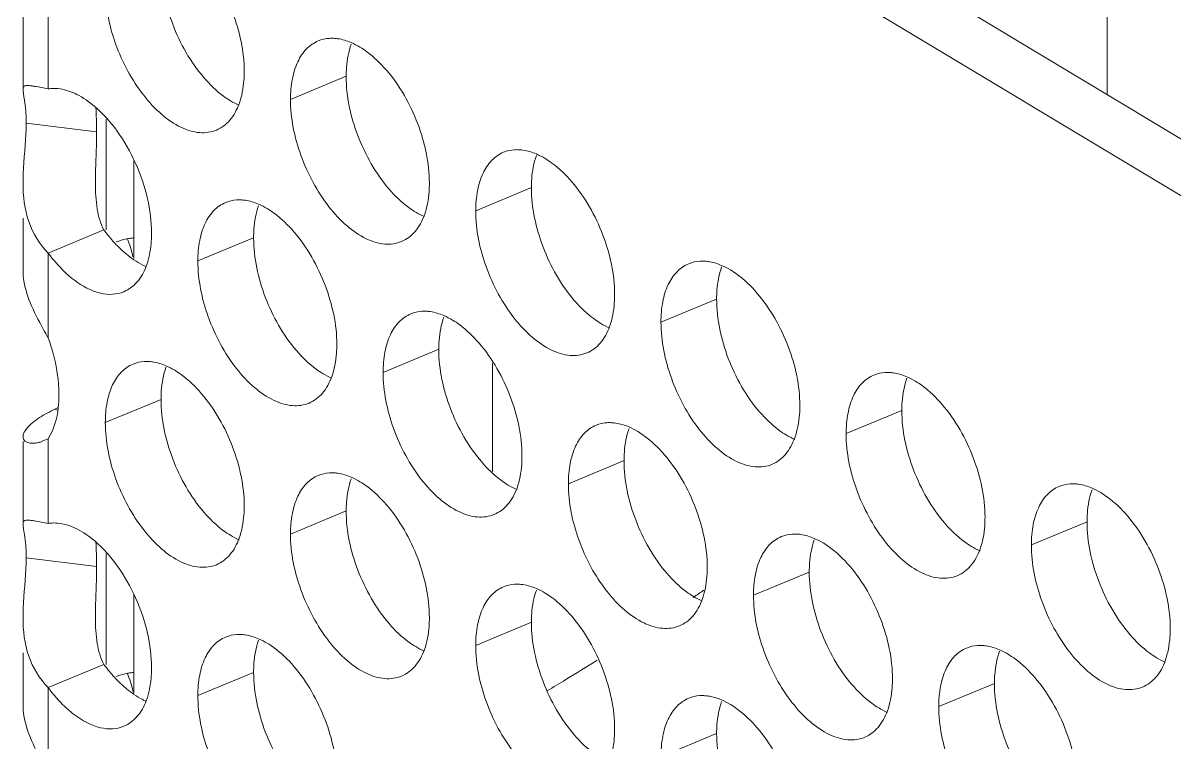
# Model space of a CAD drawing. Header units: millimetres. Extents: x 0 to 2524, y 0 to 1785.
# Drawn here: x 1789.22 to 1801.94, y 930.02 to 937.97 of the extents above; entities that cross this region are included whole.
import ezdxf

# ---------------------------------------------------------------- set-up
doc = ezdxf.new("R2010")
doc.units = ezdxf.units.MM
doc.header["$LTSCALE"] = 0.1
doc.layers.get('0').update_dxf_attribs({"lineweight": 13})
doc.layers.add('标注', color=251, linetype='Continuous', lineweight=9)

msp = doc.modelspace()

# ---------------------------------------------------------------- linework, layer by layer
for p, q in [((1808.294, 932.909), (1790.114, 943.843)), ((1807.679, 932.653), (1789.498, 943.588)), ((1801.194, 937.179), (1801.194, 939.995))]:
    msp.add_line(p, q)
at = {"layer": '标注'}
for p, q in [((1789.221, 937.235), (1789.221, 938.145)), ((1789.498, 938.177), (1789.498, 937.241)), ((1792.79, 937.38), (1792.175, 937.124)), ((1790.033, 936.766), (1789.256, 936.862)), ((1790.138, 936.908), (1790.138, 935.684)), ((1790.446, 935.366), (1790.446, 936.449)), ((1794.836, 936.15), (1794.221, 935.894)), ((1789.221, 935.238), (1789.221, 935.812)), ((1790.114, 935.684), (1789.498, 935.428)), ((1791.768, 935.595), (1791.152, 935.34)), ((1789.498, 935.428), (1789.498, 934.492)), ((1796.882, 934.919), (1796.267, 934.664)), ((1793.813, 934.365), (1793.198, 934.109)), ((1794.406, 934.21), (1794.406, 933.016)), ((1790.745, 933.811), (1790.13, 933.555)), ((1789.599, 933.691), (1789.573, 933.704)), ((1798.927, 933.689), (1798.312, 933.433)), ((1789.498, 933.377), (1789.42, 933.345)), ((1789.498, 933.377), (1789.498, 932.441)), ((1789.221, 932.435), (1789.221, 933.345)), ((1795.859, 933.135), (1795.244, 932.879)), ((1792.79, 932.58), (1792.175, 932.324)), ((1800.973, 932.459), (1800.358, 932.203)), ((1790.138, 932.108), (1790.138, 930.884)), ((1790.033, 931.966), (1789.256, 932.062)), ((1797.905, 931.904), (1797.289, 931.649)), ((1790.446, 930.566), (1790.446, 931.649)), ((1794.836, 931.35), (1794.221, 931.094)), ((1789.221, 930.438), (1789.221, 931.012)), ((1790.114, 930.884), (1789.498, 930.628)), ((1791.768, 930.795), (1791.152, 930.54)), ((1789.498, 930.628), (1789.498, 929.692)), ((1799.95, 930.674), (1799.335, 930.418)), ((1796.882, 930.119), (1796.267, 929.864))]:
    msp.add_line(p, q, dxfattribs=at)
for centre, radius, start, end in [((1791.472, 936.68), 1.684, 216.2437, 221.6652), ((1791.361, 936.582), 1.537, 221.7123, 223.5151), ((1790.501, 934.944), 0.654, 98.1143, 102.0839), ((1790.494, 934.992), 0.605, 94.3287, 98.1028), ((1791.054, 936.248), 1.082, 230.3325, 235.7796), ((1789.873, 935.55), 0.758, 339.3428, 342.3268), ((1790.467, 936.028), 1.128, 230.3889, 233.0381), ((1789.188, 934.549), 0.929, 294.4488, 296.4705), ((1778.661, 957.913), 31.84, 304.3445, 304.5962), ((1779.924, 955.971), 29.523, 301.194, 301.9836), ((1791.472, 931.88), 1.684, 216.2437, 221.6652), ((1791.361, 931.782), 1.537, 221.7123, 223.5151), ((1790.501, 930.144), 0.654, 98.1143, 102.0839), ((1790.494, 930.192), 0.605, 94.3287, 98.1028), ((1780.187, 955.536), 29.015, 300.718, 301.1931), ((1791.054, 931.448), 1.082, 230.3325, 235.7796), ((1789.873, 930.75), 0.758, 339.3428, 342.3268), ((1790.467, 931.228), 1.128, 230.3889, 233.0381)]:
    msp.add_arc(centre, radius, start, end, dxfattribs=at)
for points, knots in [([(1791.218, 937.366), (1791.07, 937.538), (1790.844, 937.938), (1790.745, 938.388), (1790.745, 938.611)], [0, 0, 0, 0, 0.505546, 1, 1, 1, 1]), ([(1791.19, 938.677), (1791.339, 938.504), (1791.564, 938.104), (1791.664, 937.655), (1791.664, 937.432)], [0, 0, 0, 0, 0.505546, 1, 1, 1, 1]), ([(1791.357, 936.785), (1791.3, 936.762), (1791.161, 936.744), (1790.948, 936.812), (1790.738, 936.959), (1790.541, 937.172), (1790.37, 937.437), (1790.196, 937.826), (1790.13, 938.146), (1790.13, 938.355)], [0, 0, 0, 0, 0.08419, 0.180629, 0.294901, 0.426206, 0.569756, 0.71848, 1, 1, 1, 1]), ([(1792.482, 937.771), (1792.521, 937.787), (1792.577, 937.8), (1792.634, 937.8), (1792.649, 937.8)], [0, 0, 0, 0, 0.741995, 1, 1, 1, 1]), ([(1792.649, 937.8), (1792.665, 937.799), (1792.732, 937.793), (1792.798, 937.773), (1792.846, 937.752)], [0, 0, 0, 0, 0.236225, 1, 1, 1, 1]), ([(1792.175, 937.124), (1792.175, 937.2), (1792.187, 937.343), (1792.244, 937.536), (1792.341, 937.686), (1792.434, 937.751), (1792.482, 937.771)], [0, 0, 0, 0, 0.300633, 0.564844, 0.793499, 1, 1, 1, 1]), ([(1792.79, 937.38), (1792.79, 937.413), (1792.795, 937.532), (1792.816, 937.653), (1792.846, 937.735)], [0, 0, 0, 0, 0.269025, 1, 1, 1, 1]), ([(1792.942, 937.702), (1792.968, 937.687), (1793.076, 937.614), (1793.171, 937.522), (1793.236, 937.447)], [0, 0, 0, 0, 0.231736, 1, 1, 1, 1]), ([(1791.664, 937.432), (1791.664, 937.4), (1791.66, 937.28), (1791.638, 937.16), (1791.608, 937.077)], [0, 0, 0, 0, 0.269025, 1, 1, 1, 1]), ([(1793.236, 937.447), (1793.384, 937.274), (1793.61, 936.874), (1793.709, 936.424), (1793.709, 936.202)], [0, 0, 0, 0, 0.505546, 1, 1, 1, 1]), ([(1791.512, 937.11), (1791.486, 937.125), (1791.378, 937.198), (1791.283, 937.29), (1791.218, 937.366)], [0, 0, 0, 0, 0.231736, 1, 1, 1, 1]), ([(1793.264, 936.135), (1793.116, 936.308), (1792.89, 936.708), (1792.79, 937.158), (1792.79, 937.38)], [0, 0, 0, 0, 0.505546, 1, 1, 1, 1]), ([(1789.221, 937.235), (1789.221, 937.245), (1789.224, 937.269), (1789.246, 937.277), (1789.256, 937.278)], [0, 0, 0, 0, 0.522014, 1, 1, 1, 1]), ([(1789.256, 936.862), (1789.256, 936.938), (1789.251, 937.058), (1789.226, 937.175), (1789.222, 937.219)], [0, 0, 0, 0, 0.631705, 1, 1, 1, 1]), ([(1789.256, 937.278), (1789.26, 937.278), (1789.279, 937.279), (1789.297, 937.277), (1789.312, 937.275)], [0, 0, 0, 0, 0.202313, 1, 1, 1, 1]), ([(1789.312, 937.275), (1789.324, 937.273), (1789.387, 937.263), (1789.449, 937.25), (1789.498, 937.241)], [0, 0, 0, 0, 0.19728, 1, 1, 1, 1]), ([(1789.498, 937.241), (1789.518, 937.244), (1789.602, 937.251), (1789.688, 937.232), (1789.748, 937.209)], [0, 0, 0, 0, 0.23435, 1, 1, 1, 1]), ([(1789.748, 937.209), (1789.771, 937.201), (1789.866, 937.159), (1789.952, 937.099), (1790.013, 937.047)], [0, 0, 0, 0, 0.231395, 1, 1, 1, 1]), ([(1790.013, 937.047), (1790.107, 936.967), (1790.28, 936.77), (1790.476, 936.423), (1790.606, 936.041), (1790.641, 935.775), (1790.641, 935.647)], [0, 0, 0, 0, 0.235194, 0.49405, 0.756072, 1, 1, 1, 1]), ([(1791.608, 937.077), (1791.584, 937.011), (1791.522, 936.892), (1791.414, 936.809), (1791.357, 936.785)], [0, 0, 0, 0, 0.533077, 1, 1, 1, 1]), ([(1793.403, 935.555), (1793.345, 935.531), (1793.206, 935.513), (1792.994, 935.582), (1792.784, 935.728), (1792.587, 935.942), (1792.416, 936.207), (1792.242, 936.596), (1792.175, 936.916), (1792.175, 937.124)], [0, 0, 0, 0, 0.08419, 0.180629, 0.294901, 0.426206, 0.569756, 0.71848, 1, 1, 1, 1]), ([(1790.033, 936.766), (1790.033, 936.789), (1790.032, 936.878), (1790.03, 936.966), (1790.027, 937.031)], [0, 0, 0, 0, 0.260225, 1, 1, 1, 1]), ([(1789.221, 936.201), (1789.221, 936.257), (1789.23, 936.477), (1789.256, 936.697), (1789.256, 936.862)], [0, 0, 0, 0, 0.251377, 1, 1, 1, 1]), ([(1790.021, 936.201), (1790.021, 936.25), (1790.025, 936.439), (1790.033, 936.627), (1790.033, 936.766)], [0, 0, 0, 0, 0.261174, 1, 1, 1, 1]), ([(1794.221, 935.894), (1794.221, 935.97), (1794.232, 936.112), (1794.29, 936.305), (1794.387, 936.456), (1794.479, 936.521), (1794.527, 936.541)], [0, 0, 0, 0, 0.300633, 0.564844, 0.793499, 1, 1, 1, 1]), ([(1794.527, 936.541), (1794.566, 936.557), (1794.623, 936.57), (1794.68, 936.57), (1794.694, 936.569)], [0, 0, 0, 0, 0.741995, 1, 1, 1, 1]), ([(1794.694, 936.569), (1794.71, 936.569), (1794.778, 936.562), (1794.844, 936.542), (1794.891, 936.522)], [0, 0, 0, 0, 0.236225, 1, 1, 1, 1]), ([(1794.836, 936.15), (1794.836, 936.182), (1794.84, 936.302), (1794.862, 936.422), (1794.892, 936.505)], [0, 0, 0, 0, 0.269025, 1, 1, 1, 1]), ([(1794.988, 936.472), (1795.014, 936.456), (1795.122, 936.384), (1795.216, 936.292), (1795.282, 936.216)], [0, 0, 0, 0, 0.231736, 1, 1, 1, 1]), ([(1789.498, 935.428), (1789.403, 935.525), (1789.251, 935.773), (1789.221, 936.058), (1789.221, 936.201)], [0, 0, 0, 0, 0.485599, 1, 1, 1, 1]), ([(1793.709, 936.202), (1793.709, 936.169), (1793.705, 936.049), (1793.684, 935.929), (1793.654, 935.847)], [0, 0, 0, 0, 0.269025, 1, 1, 1, 1]), ([(1795.31, 934.905), (1795.161, 935.077), (1794.936, 935.477), (1794.836, 935.927), (1794.836, 936.15)], [0, 0, 0, 0, 0.505546, 1, 1, 1, 1]), ([(1795.282, 936.216), (1795.43, 936.044), (1795.655, 935.644), (1795.755, 935.194), (1795.755, 934.971)], [0, 0, 0, 0, 0.505546, 1, 1, 1, 1]), ([(1793.558, 935.88), (1793.532, 935.895), (1793.424, 935.968), (1793.329, 936.059), (1793.264, 936.135)], [0, 0, 0, 0, 0.231736, 1, 1, 1, 1]), ([(1791.152, 935.34), (1791.152, 935.415), (1791.164, 935.558), (1791.221, 935.751), (1791.318, 935.901), (1791.411, 935.966), (1791.459, 935.986)], [0, 0, 0, 0, 0.300633, 0.564844, 0.793499, 1, 1, 1, 1]), ([(1791.459, 935.986), (1791.498, 936.002), (1791.555, 936.015), (1791.611, 936.016), (1791.626, 936.015)], [0, 0, 0, 0, 0.741995, 1, 1, 1, 1]), ([(1791.626, 936.015), (1791.642, 936.014), (1791.709, 936.008), (1791.775, 935.988), (1791.823, 935.967)], [0, 0, 0, 0, 0.236225, 1, 1, 1, 1]), ([(1791.768, 935.595), (1791.768, 935.628), (1791.772, 935.748), (1791.793, 935.868), (1791.823, 935.951)], [0, 0, 0, 0, 0.269025, 1, 1, 1, 1]), ([(1791.919, 935.918), (1791.945, 935.902), (1792.053, 935.829), (1792.148, 935.738), (1792.213, 935.662)], [0, 0, 0, 0, 0.231736, 1, 1, 1, 1]), ([(1795.449, 934.325), (1795.391, 934.301), (1795.252, 934.283), (1795.04, 934.352), (1794.83, 934.498), (1794.633, 934.711), (1794.461, 934.976), (1794.288, 935.365), (1794.221, 935.685), (1794.221, 935.894)], [0, 0, 0, 0, 0.08419, 0.180629, 0.294901, 0.426206, 0.569756, 0.71848, 1, 1, 1, 1]), ([(1793.654, 935.847), (1793.63, 935.781), (1793.568, 935.662), (1793.459, 935.579), (1793.403, 935.555)], [0, 0, 0, 0, 0.533077, 1, 1, 1, 1]), ([(1790.641, 935.647), (1790.641, 935.618), (1790.637, 935.508), (1790.619, 935.397), (1790.595, 935.32)], [0, 0, 0, 0, 0.267106, 1, 1, 1, 1]), ([(1792.213, 935.662), (1792.361, 935.489), (1792.587, 935.089), (1792.687, 934.64), (1792.687, 934.417)], [0, 0, 0, 0, 0.505546, 1, 1, 1, 1]), ([(1790.363, 935.415), (1790.353, 935.423), (1790.313, 935.458), (1790.274, 935.495), (1790.247, 935.524)], [0, 0, 0, 0, 0.243044, 1, 1, 1, 1]), ([(1792.241, 934.35), (1792.093, 934.523), (1791.867, 934.923), (1791.768, 935.373), (1791.768, 935.595)], [0, 0, 0, 0, 0.505546, 1, 1, 1, 1]), ([(1789.748, 935.159), (1789.726, 935.178), (1789.634, 935.259), (1789.554, 935.353), (1789.498, 935.428)], [0, 0, 0, 0, 0.237008, 1, 1, 1, 1]), ([(1790.582, 935.283), (1790.558, 935.219), (1790.496, 935.104), (1790.39, 935.024), (1790.334, 935.001)], [0, 0, 0, 0, 0.531803, 1, 1, 1, 1]), ([(1790.578, 935.279), (1790.567, 935.284), (1790.521, 935.305), (1790.477, 935.331), (1790.446, 935.353)], [0, 0, 0, 0, 0.24028, 1, 1, 1, 1]), ([(1792.38, 933.77), (1792.322, 933.746), (1792.184, 933.728), (1791.971, 933.797), (1791.761, 933.944), (1791.564, 934.157), (1791.393, 934.422), (1791.219, 934.811), (1791.152, 935.131), (1791.152, 935.34)], [0, 0, 0, 0, 0.08419, 0.180629, 0.294901, 0.426206, 0.569756, 0.71848, 1, 1, 1, 1]), ([(1796.267, 934.664), (1796.267, 934.739), (1796.278, 934.882), (1796.335, 935.075), (1796.433, 935.225), (1796.525, 935.29), (1796.573, 935.31)], [0, 0, 0, 0, 0.300633, 0.564844, 0.793499, 1, 1, 1, 1]), ([(1796.573, 935.31), (1796.612, 935.326), (1796.669, 935.339), (1796.725, 935.34), (1796.74, 935.339)], [0, 0, 0, 0, 0.741995, 1, 1, 1, 1]), ([(1796.74, 935.339), (1796.756, 935.338), (1796.824, 935.332), (1796.889, 935.312), (1796.937, 935.291)], [0, 0, 0, 0, 0.236225, 1, 1, 1, 1]), ([(1796.882, 934.919), (1796.882, 934.952), (1796.886, 935.072), (1796.908, 935.192), (1796.937, 935.275)], [0, 0, 0, 0, 0.269025, 1, 1, 1, 1]), ([(1789.221, 935.238), (1789.221, 935.208), (1789.229, 935.087), (1789.265, 934.969), (1789.299, 934.883)], [0, 0, 0, 0, 0.242838, 1, 1, 1, 1]), ([(1797.034, 935.242), (1797.06, 935.226), (1797.168, 935.153), (1797.262, 935.062), (1797.327, 934.986)], [0, 0, 0, 0, 0.231736, 1, 1, 1, 1]), ([(1790.334, 935.001), (1790.295, 934.984), (1790.208, 934.965), (1790.013, 934.986), (1789.874, 935.063), (1789.789, 935.127)], [0, 0, 0, 0, 0.217094, 0.450255, 1, 1, 1, 1]), ([(1789.299, 934.883), (1789.34, 934.781), (1789.408, 934.651), (1789.481, 934.523), (1789.498, 934.492)], [0, 0, 0, 0, 0.753574, 1, 1, 1, 1]), ([(1795.603, 934.649), (1795.577, 934.665), (1795.469, 934.737), (1795.375, 934.829), (1795.31, 934.905)], [0, 0, 0, 0, 0.231736, 1, 1, 1, 1]), ([(1795.755, 934.971), (1795.755, 934.939), (1795.751, 934.819), (1795.729, 934.699), (1795.699, 934.616)], [0, 0, 0, 0, 0.269025, 1, 1, 1, 1]), ([(1797.355, 933.675), (1797.207, 933.847), (1796.981, 934.247), (1796.882, 934.697), (1796.882, 934.919)], [0, 0, 0, 0, 0.505546, 1, 1, 1, 1]), ([(1797.327, 934.986), (1797.476, 934.813), (1797.701, 934.413), (1797.801, 933.964), (1797.801, 933.741)], [0, 0, 0, 0, 0.505546, 1, 1, 1, 1]), ([(1793.198, 934.109), (1793.198, 934.185), (1793.21, 934.327), (1793.267, 934.521), (1793.364, 934.671), (1793.457, 934.736), (1793.505, 934.756)], [0, 0, 0, 0, 0.300633, 0.564844, 0.793499, 1, 1, 1, 1]), ([(1793.505, 934.756), (1793.543, 934.772), (1793.6, 934.785), (1793.657, 934.785), (1793.672, 934.785)], [0, 0, 0, 0, 0.741995, 1, 1, 1, 1]), ([(1793.672, 934.785), (1793.688, 934.784), (1793.755, 934.778), (1793.821, 934.757), (1793.869, 934.737)], [0, 0, 0, 0, 0.236225, 1, 1, 1, 1]), ([(1793.813, 934.365), (1793.813, 934.397), (1793.817, 934.517), (1793.839, 934.638), (1793.869, 934.72)], [0, 0, 0, 0, 0.269025, 1, 1, 1, 1]), ([(1793.965, 934.687), (1793.991, 934.672), (1794.099, 934.599), (1794.194, 934.507), (1794.259, 934.431)], [0, 0, 0, 0, 0.231736, 1, 1, 1, 1]), ([(1797.494, 933.094), (1797.437, 933.07), (1797.298, 933.052), (1797.085, 933.121), (1796.875, 933.268), (1796.678, 933.481), (1796.507, 933.746), (1796.334, 934.135), (1796.267, 934.455), (1796.267, 934.664)], [0, 0, 0, 0, 0.08419, 0.180629, 0.294901, 0.426206, 0.569756, 0.71848, 1, 1, 1, 1]), ([(1789.498, 934.492), (1789.518, 934.439), (1789.583, 934.235), (1789.618, 934.02), (1789.618, 933.862)], [0, 0, 0, 0, 0.26181, 1, 1, 1, 1]), ([(1795.699, 934.616), (1795.676, 934.55), (1795.614, 934.431), (1795.505, 934.348), (1795.449, 934.325)], [0, 0, 0, 0, 0.533077, 1, 1, 1, 1]), ([(1792.687, 934.417), (1792.687, 934.385), (1792.682, 934.265), (1792.661, 934.144), (1792.631, 934.062)], [0, 0, 0, 0, 0.269025, 1, 1, 1, 1]), ([(1794.287, 933.12), (1794.138, 933.293), (1793.913, 933.693), (1793.813, 934.142), (1793.813, 934.365)], [0, 0, 0, 0, 0.505546, 1, 1, 1, 1]), ([(1794.259, 934.431), (1794.407, 934.259), (1794.633, 933.859), (1794.732, 933.409), (1794.732, 933.187)], [0, 0, 0, 0, 0.505546, 1, 1, 1, 1]), ([(1792.535, 934.095), (1792.509, 934.11), (1792.401, 934.183), (1792.306, 934.275), (1792.241, 934.35)], [0, 0, 0, 0, 0.231736, 1, 1, 1, 1]), ([(1790.13, 933.555), (1790.13, 933.63), (1790.141, 933.773), (1790.198, 933.966), (1790.296, 934.117), (1790.388, 934.182), (1790.436, 934.201)], [0, 0, 0, 0, 0.300633, 0.564844, 0.793499, 1, 1, 1, 1]), ([(1790.436, 934.201), (1790.475, 934.218), (1790.532, 934.23), (1790.588, 934.231), (1790.603, 934.23)], [0, 0, 0, 0, 0.741995, 1, 1, 1, 1]), ([(1790.603, 934.23), (1790.619, 934.23), (1790.687, 934.223), (1790.752, 934.203), (1790.8, 934.182)], [0, 0, 0, 0, 0.236225, 1, 1, 1, 1]), ([(1790.745, 933.811), (1790.745, 933.843), (1790.749, 933.963), (1790.771, 934.083), (1790.8, 934.166)], [0, 0, 0, 0, 0.269025, 1, 1, 1, 1]), ([(1790.897, 934.133), (1790.922, 934.117), (1791.031, 934.044), (1791.125, 933.953), (1791.19, 933.877)], [0, 0, 0, 0, 0.231736, 1, 1, 1, 1]), ([(1792.631, 934.062), (1792.607, 933.996), (1792.545, 933.877), (1792.437, 933.794), (1792.38, 933.77)], [0, 0, 0, 0, 0.533077, 1, 1, 1, 1]), ([(1794.426, 932.54), (1794.368, 932.516), (1794.229, 932.498), (1794.017, 932.567), (1793.807, 932.713), (1793.61, 932.926), (1793.438, 933.191), (1793.265, 933.58), (1793.198, 933.901), (1793.198, 934.109)], [0, 0, 0, 0, 0.08419, 0.180629, 0.294901, 0.426206, 0.569756, 0.71848, 1, 1, 1, 1]), ([(1798.312, 933.433), (1798.312, 933.509), (1798.324, 933.652), (1798.381, 933.845), (1798.478, 933.995), (1798.571, 934.06), (1798.619, 934.08)], [0, 0, 0, 0, 0.300633, 0.564844, 0.793499, 1, 1, 1, 1]), ([(1798.619, 934.08), (1798.658, 934.096), (1798.714, 934.109), (1798.771, 934.109), (1798.786, 934.109)], [0, 0, 0, 0, 0.741995, 1, 1, 1, 1]), ([(1798.786, 934.109), (1798.802, 934.108), (1798.869, 934.102), (1798.935, 934.081), (1798.983, 934.061)], [0, 0, 0, 0, 0.236225, 1, 1, 1, 1]), ([(1798.927, 933.689), (1798.927, 933.721), (1798.932, 933.841), (1798.953, 933.962), (1798.983, 934.044)], [0, 0, 0, 0, 0.269025, 1, 1, 1, 1]), ([(1799.079, 934.011), (1799.105, 933.996), (1799.213, 933.923), (1799.308, 933.831), (1799.373, 933.756)], [0, 0, 0, 0, 0.231736, 1, 1, 1, 1]), ([(1789.618, 933.862), (1789.618, 933.815), (1789.61, 933.648), (1789.564, 933.478), (1789.498, 933.377)], [0, 0, 0, 0, 0.282087, 1, 1, 1, 1]), ([(1791.19, 933.877), (1791.339, 933.704), (1791.564, 933.304), (1791.664, 932.855), (1791.664, 932.632)], [0, 0, 0, 0, 0.505546, 1, 1, 1, 1]), ([(1791.218, 932.566), (1791.07, 932.738), (1790.844, 933.138), (1790.745, 933.588), (1790.745, 933.811)], [0, 0, 0, 0, 0.505546, 1, 1, 1, 1]), ([(1797.801, 933.741), (1797.801, 933.709), (1797.797, 933.589), (1797.775, 933.468), (1797.745, 933.386)], [0, 0, 0, 0, 0.269025, 1, 1, 1, 1]), ([(1799.373, 933.756), (1799.521, 933.583), (1799.747, 933.183), (1799.846, 932.733), (1799.846, 932.511)], [0, 0, 0, 0, 0.505546, 1, 1, 1, 1]), ([(1789.359, 933.579), (1789.374, 933.59), (1789.442, 933.637), (1789.515, 933.676), (1789.573, 933.704)], [0, 0, 0, 0, 0.220086, 1, 1, 1, 1]), ([(1797.649, 933.419), (1797.623, 933.434), (1797.515, 933.507), (1797.42, 933.599), (1797.355, 933.675)], [0, 0, 0, 0, 0.231736, 1, 1, 1, 1]), ([(1799.401, 932.444), (1799.253, 932.617), (1799.027, 933.017), (1798.927, 933.466), (1798.927, 933.689)], [0, 0, 0, 0, 0.505546, 1, 1, 1, 1]), ([(1789.221, 933.398), (1789.221, 933.422), (1789.247, 933.479), (1789.289, 933.521), (1789.316, 933.545)], [0, 0, 0, 0, 0.395219, 1, 1, 1, 1]), ([(1791.357, 931.985), (1791.3, 931.962), (1791.161, 931.944), (1790.948, 932.012), (1790.738, 932.159), (1790.541, 932.372), (1790.37, 932.637), (1790.196, 933.026), (1790.13, 933.346), (1790.13, 933.555)], [0, 0, 0, 0, 0.08419, 0.180629, 0.294901, 0.426206, 0.569756, 0.71848, 1, 1, 1, 1]), ([(1795.244, 932.879), (1795.244, 932.955), (1795.255, 933.097), (1795.313, 933.29), (1795.41, 933.441), (1795.502, 933.506), (1795.55, 933.526)], [0, 0, 0, 0, 0.300633, 0.564844, 0.793499, 1, 1, 1, 1]), ([(1795.55, 933.526), (1795.589, 933.542), (1795.646, 933.554), (1795.703, 933.555), (1795.717, 933.554)], [0, 0, 0, 0, 0.741995, 1, 1, 1, 1]), ([(1795.717, 933.554), (1795.733, 933.554), (1795.801, 933.547), (1795.867, 933.527), (1795.914, 933.507)], [0, 0, 0, 0, 0.236225, 1, 1, 1, 1]), ([(1795.859, 933.135), (1795.859, 933.167), (1795.863, 933.287), (1795.885, 933.407), (1795.915, 933.49)], [0, 0, 0, 0, 0.269025, 1, 1, 1, 1]), ([(1789.299, 933.328), (1789.279, 933.33), (1789.239, 933.342), (1789.221, 933.381), (1789.221, 933.398)], [0, 0, 0, 0, 0.539356, 1, 1, 1, 1]), ([(1796.011, 933.457), (1796.037, 933.441), (1796.145, 933.369), (1796.239, 933.277), (1796.304, 933.201)], [0, 0, 0, 0, 0.231736, 1, 1, 1, 1]), ([(1797.745, 933.386), (1797.721, 933.32), (1797.659, 933.201), (1797.551, 933.118), (1797.494, 933.094)], [0, 0, 0, 0, 0.533077, 1, 1, 1, 1]), ([(1799.54, 931.864), (1799.482, 931.84), (1799.343, 931.822), (1799.131, 931.891), (1798.921, 932.037), (1798.724, 932.25), (1798.553, 932.516), (1798.379, 932.904), (1798.312, 933.225), (1798.312, 933.433)], [0, 0, 0, 0, 0.08419, 0.180629, 0.294901, 0.426206, 0.569756, 0.71848, 1, 1, 1, 1]), ([(1789.421, 933.343), (1789.41, 933.339), (1789.371, 933.328), (1789.329, 933.324), (1789.299, 933.328)], [0, 0, 0, 0, 0.278012, 1, 1, 1, 1]), ([(1794.58, 932.864), (1794.555, 932.88), (1794.446, 932.953), (1794.352, 933.044), (1794.287, 933.12)], [0, 0, 0, 0, 0.231736, 1, 1, 1, 1]), ([(1794.732, 933.187), (1794.732, 933.154), (1794.728, 933.034), (1794.706, 932.914), (1794.677, 932.831)], [0, 0, 0, 0, 0.269025, 1, 1, 1, 1]), ([(1796.332, 931.89), (1796.184, 932.062), (1795.959, 932.462), (1795.859, 932.912), (1795.859, 933.135)], [0, 0, 0, 0, 0.505546, 1, 1, 1, 1]), ([(1796.304, 933.201), (1796.453, 933.029), (1796.678, 932.629), (1796.778, 932.179), (1796.778, 931.956)], [0, 0, 0, 0, 0.505546, 1, 1, 1, 1]), ([(1792.175, 932.324), (1792.175, 932.4), (1792.187, 932.543), (1792.244, 932.736), (1792.341, 932.886), (1792.434, 932.951), (1792.482, 932.971)], [0, 0, 0, 0, 0.300633, 0.564844, 0.793499, 1, 1, 1, 1]), ([(1792.482, 932.971), (1792.521, 932.987), (1792.577, 933), (1792.634, 933), (1792.649, 933)], [0, 0, 0, 0, 0.741995, 1, 1, 1, 1]), ([(1792.649, 933), (1792.665, 932.999), (1792.732, 932.993), (1792.798, 932.973), (1792.846, 932.952)], [0, 0, 0, 0, 0.236225, 1, 1, 1, 1]), ([(1792.79, 932.58), (1792.79, 932.613), (1792.795, 932.732), (1792.816, 932.853), (1792.846, 932.935)], [0, 0, 0, 0, 0.269025, 1, 1, 1, 1]), ([(1792.942, 932.902), (1792.968, 932.887), (1793.076, 932.814), (1793.171, 932.722), (1793.236, 932.647)], [0, 0, 0, 0, 0.231736, 1, 1, 1, 1]), ([(1796.471, 931.31), (1796.414, 931.286), (1796.275, 931.268), (1796.062, 931.337), (1795.852, 931.483), (1795.655, 931.696), (1795.484, 931.961), (1795.311, 932.35), (1795.244, 932.67), (1795.244, 932.879)], [0, 0, 0, 0, 0.08419, 0.180629, 0.294901, 0.426206, 0.569756, 0.71848, 1, 1, 1, 1]), ([(1800.358, 932.203), (1800.358, 932.279), (1800.369, 932.421), (1800.427, 932.614), (1800.524, 932.765), (1800.616, 932.83), (1800.664, 932.85)], [0, 0, 0, 0, 0.300633, 0.564844, 0.793499, 1, 1, 1, 1]), ([(1800.664, 932.85), (1800.703, 932.866), (1800.76, 932.878), (1800.817, 932.879), (1800.831, 932.878)], [0, 0, 0, 0, 0.741995, 1, 1, 1, 1]), ([(1800.831, 932.878), (1800.847, 932.878), (1800.915, 932.871), (1800.981, 932.851), (1801.028, 932.831)], [0, 0, 0, 0, 0.236225, 1, 1, 1, 1]), ([(1794.677, 932.831), (1794.653, 932.766), (1794.591, 932.647), (1794.482, 932.563), (1794.426, 932.54)], [0, 0, 0, 0, 0.533077, 1, 1, 1, 1]), ([(1800.973, 932.459), (1800.973, 932.491), (1800.977, 932.611), (1800.999, 932.731), (1801.029, 932.814)], [0, 0, 0, 0, 0.269025, 1, 1, 1, 1]), ([(1801.125, 932.781), (1801.151, 932.765), (1801.259, 932.693), (1801.353, 932.601), (1801.419, 932.525)], [0, 0, 0, 0, 0.231736, 1, 1, 1, 1]), ([(1791.664, 932.632), (1791.664, 932.6), (1791.66, 932.48), (1791.638, 932.36), (1791.608, 932.277)], [0, 0, 0, 0, 0.269025, 1, 1, 1, 1]), ([(1793.236, 932.647), (1793.384, 932.474), (1793.61, 932.074), (1793.709, 931.624), (1793.709, 931.402)], [0, 0, 0, 0, 0.505546, 1, 1, 1, 1]), ([(1789.221, 932.435), (1789.221, 932.445), (1789.224, 932.469), (1789.246, 932.477), (1789.256, 932.478)], [0, 0, 0, 0, 0.522014, 1, 1, 1, 1]), ([(1789.256, 932.478), (1789.26, 932.478), (1789.279, 932.479), (1789.297, 932.477), (1789.312, 932.475)], [0, 0, 0, 0, 0.202313, 1, 1, 1, 1]), ([(1789.312, 932.475), (1789.324, 932.473), (1789.387, 932.463), (1789.449, 932.45), (1789.498, 932.441)], [0, 0, 0, 0, 0.19728, 1, 1, 1, 1]), ([(1791.512, 932.31), (1791.486, 932.325), (1791.378, 932.398), (1791.283, 932.49), (1791.218, 932.566)], [0, 0, 0, 0, 0.231736, 1, 1, 1, 1]), ([(1793.264, 931.335), (1793.116, 931.508), (1792.89, 931.908), (1792.79, 932.358), (1792.79, 932.58)], [0, 0, 0, 0, 0.505546, 1, 1, 1, 1]), ([(1799.846, 932.511), (1799.846, 932.478), (1799.842, 932.358), (1799.821, 932.238), (1799.791, 932.155)], [0, 0, 0, 0, 0.269025, 1, 1, 1, 1]), ([(1801.447, 931.214), (1801.298, 931.386), (1801.073, 931.786), (1800.973, 932.236), (1800.973, 932.459)], [0, 0, 0, 0, 0.505546, 1, 1, 1, 1]), ([(1801.419, 932.525), (1801.567, 932.353), (1801.792, 931.953), (1801.892, 931.503), (1801.892, 931.28)], [0, 0, 0, 0, 0.505546, 1, 1, 1, 1]), ([(1789.256, 932.062), (1789.256, 932.138), (1789.251, 932.258), (1789.226, 932.375), (1789.222, 932.419)], [0, 0, 0, 0, 0.631705, 1, 1, 1, 1]), ([(1789.498, 932.441), (1789.518, 932.444), (1789.602, 932.451), (1789.688, 932.432), (1789.748, 932.409)], [0, 0, 0, 0, 0.23435, 1, 1, 1, 1]), ([(1789.748, 932.409), (1789.771, 932.401), (1789.866, 932.359), (1789.952, 932.299), (1790.013, 932.247)], [0, 0, 0, 0, 0.231395, 1, 1, 1, 1]), ([(1799.695, 932.188), (1799.669, 932.204), (1799.561, 932.277), (1799.466, 932.368), (1799.401, 932.444)], [0, 0, 0, 0, 0.231736, 1, 1, 1, 1]), ([(1790.013, 932.247), (1790.107, 932.167), (1790.28, 931.97), (1790.476, 931.623), (1790.606, 931.241), (1790.641, 930.975), (1790.641, 930.847)], [0, 0, 0, 0, 0.235194, 0.49405, 0.756072, 1, 1, 1, 1]), ([(1790.033, 931.966), (1790.033, 931.989), (1790.032, 932.078), (1790.03, 932.166), (1790.027, 932.231)], [0, 0, 0, 0, 0.260225, 1, 1, 1, 1]), ([(1791.608, 932.277), (1791.584, 932.211), (1791.522, 932.092), (1791.414, 932.009), (1791.357, 931.985)], [0, 0, 0, 0, 0.533077, 1, 1, 1, 1]), ([(1793.403, 930.755), (1793.345, 930.731), (1793.206, 930.713), (1792.994, 930.782), (1792.784, 930.928), (1792.587, 931.142), (1792.416, 931.407), (1792.242, 931.796), (1792.175, 932.116), (1792.175, 932.324)], [0, 0, 0, 0, 0.08419, 0.180629, 0.294901, 0.426206, 0.569756, 0.71848, 1, 1, 1, 1]), ([(1797.289, 931.649), (1797.289, 931.724), (1797.301, 931.867), (1797.358, 932.06), (1797.455, 932.21), (1797.548, 932.275), (1797.596, 932.295)], [0, 0, 0, 0, 0.300633, 0.564844, 0.793499, 1, 1, 1, 1]), ([(1797.596, 932.295), (1797.635, 932.311), (1797.692, 932.324), (1797.748, 932.324), (1797.763, 932.324)], [0, 0, 0, 0, 0.741995, 1, 1, 1, 1]), ([(1797.763, 932.324), (1797.779, 932.323), (1797.847, 932.317), (1797.912, 932.297), (1797.96, 932.276)], [0, 0, 0, 0, 0.236225, 1, 1, 1, 1]), ([(1797.905, 931.904), (1797.905, 931.937), (1797.909, 932.057), (1797.93, 932.177), (1797.96, 932.259)], [0, 0, 0, 0, 0.269025, 1, 1, 1, 1]), ([(1798.057, 932.226), (1798.082, 932.211), (1798.19, 932.138), (1798.285, 932.047), (1798.35, 931.971)], [0, 0, 0, 0, 0.231736, 1, 1, 1, 1]), ([(1801.586, 930.634), (1801.528, 930.61), (1801.389, 930.592), (1801.177, 930.661), (1800.967, 930.807), (1800.77, 931.02), (1800.598, 931.285), (1800.425, 931.674), (1800.358, 931.994), (1800.358, 932.203)], [0, 0, 0, 0, 0.08419, 0.180629, 0.294901, 0.426206, 0.569756, 0.71848, 1, 1, 1, 1]), ([(1799.791, 932.155), (1799.767, 932.09), (1799.705, 931.971), (1799.596, 931.887), (1799.54, 931.864)], [0, 0, 0, 0, 0.533077, 1, 1, 1, 1]), ([(1789.221, 931.401), (1789.221, 931.457), (1789.23, 931.677), (1789.256, 931.897), (1789.256, 932.062)], [0, 0, 0, 0, 0.251377, 1, 1, 1, 1]), ([(1790.021, 931.401), (1790.021, 931.45), (1790.025, 931.639), (1790.033, 931.827), (1790.033, 931.966)], [0, 0, 0, 0, 0.261174, 1, 1, 1, 1]), ([(1796.778, 931.956), (1796.778, 931.924), (1796.774, 931.804), (1796.752, 931.684), (1796.722, 931.601)], [0, 0, 0, 0, 0.269025, 1, 1, 1, 1]), ([(1798.35, 931.971), (1798.498, 931.798), (1798.724, 931.398), (1798.824, 930.948), (1798.824, 930.726)], [0, 0, 0, 0, 0.505546, 1, 1, 1, 1]), ([(1796.626, 931.634), (1796.6, 931.65), (1796.492, 931.722), (1796.398, 931.814), (1796.332, 931.89)], [0, 0, 0, 0, 0.231736, 1, 1, 1, 1]), ([(1798.378, 930.659), (1798.23, 930.832), (1798.004, 931.232), (1797.905, 931.682), (1797.905, 931.904)], [0, 0, 0, 0, 0.505546, 1, 1, 1, 1]), ([(1794.221, 931.094), (1794.221, 931.17), (1794.232, 931.312), (1794.29, 931.505), (1794.387, 931.656), (1794.479, 931.721), (1794.527, 931.741)], [0, 0, 0, 0, 0.300633, 0.564844, 0.793499, 1, 1, 1, 1]), ([(1794.527, 931.741), (1794.566, 931.757), (1794.623, 931.77), (1794.68, 931.77), (1794.694, 931.769)], [0, 0, 0, 0, 0.741995, 1, 1, 1, 1]), ([(1794.694, 931.769), (1794.71, 931.769), (1794.778, 931.762), (1794.844, 931.742), (1794.891, 931.722)], [0, 0, 0, 0, 0.236225, 1, 1, 1, 1]), ([(1794.836, 931.35), (1794.836, 931.382), (1794.84, 931.502), (1794.862, 931.622), (1794.892, 931.705)], [0, 0, 0, 0, 0.269025, 1, 1, 1, 1]), ([(1794.988, 931.672), (1795.014, 931.656), (1795.122, 931.584), (1795.216, 931.492), (1795.282, 931.416)], [0, 0, 0, 0, 0.231736, 1, 1, 1, 1]), ([(1796.722, 931.601), (1796.699, 931.535), (1796.636, 931.416), (1796.528, 931.333), (1796.471, 931.31)], [0, 0, 0, 0, 0.533077, 1, 1, 1, 1]), ([(1798.517, 930.079), (1798.459, 930.055), (1798.321, 930.037), (1798.108, 930.106), (1797.898, 930.253), (1797.701, 930.466), (1797.53, 930.731), (1797.356, 931.12), (1797.289, 931.44), (1797.289, 931.649)], [0, 0, 0, 0, 0.08419, 0.180629, 0.294901, 0.426206, 0.569756, 0.71848, 1, 1, 1, 1]), ([(1789.498, 930.628), (1789.403, 930.725), (1789.251, 930.973), (1789.221, 931.258), (1789.221, 931.401)], [0, 0, 0, 0, 0.485599, 1, 1, 1, 1]), ([(1793.558, 931.08), (1793.532, 931.095), (1793.424, 931.168), (1793.329, 931.259), (1793.264, 931.335)], [0, 0, 0, 0, 0.231736, 1, 1, 1, 1]), ([(1793.709, 931.402), (1793.709, 931.369), (1793.705, 931.249), (1793.684, 931.129), (1793.654, 931.047)], [0, 0, 0, 0, 0.269025, 1, 1, 1, 1]), ([(1795.31, 930.105), (1795.161, 930.277), (1794.936, 930.677), (1794.836, 931.127), (1794.836, 931.35)], [0, 0, 0, 0, 0.505546, 1, 1, 1, 1]), ([(1795.282, 931.416), (1795.43, 931.244), (1795.655, 930.844), (1795.755, 930.394), (1795.755, 930.171)], [0, 0, 0, 0, 0.505546, 1, 1, 1, 1]), ([(1791.152, 930.54), (1791.152, 930.615), (1791.164, 930.758), (1791.221, 930.951), (1791.318, 931.101), (1791.411, 931.166), (1791.459, 931.186)], [0, 0, 0, 0, 0.300633, 0.564844, 0.793499, 1, 1, 1, 1]), ([(1791.459, 931.186), (1791.498, 931.202), (1791.555, 931.215), (1791.611, 931.216), (1791.626, 931.215)], [0, 0, 0, 0, 0.741995, 1, 1, 1, 1]), ([(1791.626, 931.215), (1791.642, 931.214), (1791.709, 931.208), (1791.775, 931.188), (1791.823, 931.167)], [0, 0, 0, 0, 0.236225, 1, 1, 1, 1]), ([(1801.74, 930.958), (1801.714, 930.974), (1801.606, 931.046), (1801.512, 931.138), (1801.447, 931.214)], [0, 0, 0, 0, 0.231736, 1, 1, 1, 1]), ([(1801.892, 931.28), (1801.892, 931.248), (1801.888, 931.128), (1801.866, 931.008), (1801.836, 930.925)], [0, 0, 0, 0, 0.269025, 1, 1, 1, 1]), ([(1791.768, 930.795), (1791.768, 930.828), (1791.772, 930.948), (1791.793, 931.068), (1791.823, 931.151)], [0, 0, 0, 0, 0.269025, 1, 1, 1, 1]), ([(1791.919, 931.118), (1791.945, 931.102), (1792.053, 931.029), (1792.148, 930.938), (1792.213, 930.862)], [0, 0, 0, 0, 0.231736, 1, 1, 1, 1]), ([(1795.449, 929.525), (1795.391, 929.501), (1795.252, 929.483), (1795.04, 929.552), (1794.83, 929.698), (1794.633, 929.911), (1794.461, 930.176), (1794.288, 930.565), (1794.221, 930.885), (1794.221, 931.094)], [0, 0, 0, 0, 0.08419, 0.180629, 0.294901, 0.426206, 0.569756, 0.71848, 1, 1, 1, 1]), ([(1799.335, 930.418), (1799.335, 930.494), (1799.347, 930.636), (1799.404, 930.829), (1799.501, 930.98), (1799.594, 931.045), (1799.642, 931.065)], [0, 0, 0, 0, 0.300633, 0.564844, 0.793499, 1, 1, 1, 1]), ([(1799.642, 931.065), (1799.681, 931.081), (1799.737, 931.094), (1799.794, 931.094), (1799.809, 931.093)], [0, 0, 0, 0, 0.741995, 1, 1, 1, 1]), ([(1799.809, 931.093), (1799.825, 931.093), (1799.892, 931.086), (1799.958, 931.066), (1800.006, 931.046)], [0, 0, 0, 0, 0.236225, 1, 1, 1, 1]), ([(1793.654, 931.047), (1793.63, 930.981), (1793.568, 930.862), (1793.459, 930.779), (1793.403, 930.755)], [0, 0, 0, 0, 0.533077, 1, 1, 1, 1]), ([(1799.95, 930.674), (1799.95, 930.706), (1799.955, 930.826), (1799.976, 930.946), (1800.006, 931.029)], [0, 0, 0, 0, 0.269025, 1, 1, 1, 1]), ([(1800.102, 930.996), (1800.128, 930.98), (1800.236, 930.908), (1800.331, 930.816), (1800.396, 930.74)], [0, 0, 0, 0, 0.231736, 1, 1, 1, 1]), ([(1790.641, 930.847), (1790.641, 930.818), (1790.637, 930.708), (1790.619, 930.597), (1790.595, 930.52)], [0, 0, 0, 0, 0.267106, 1, 1, 1, 1]), ([(1792.213, 930.862), (1792.361, 930.689), (1792.587, 930.289), (1792.687, 929.84), (1792.687, 929.617)], [0, 0, 0, 0, 0.505546, 1, 1, 1, 1]), ([(1801.836, 930.925), (1801.813, 930.859), (1801.751, 930.74), (1801.642, 930.657), (1801.586, 930.634)], [0, 0, 0, 0, 0.533077, 1, 1, 1, 1]), ([(1790.363, 930.615), (1790.353, 930.623), (1790.313, 930.658), (1790.274, 930.695), (1790.247, 930.724)], [0, 0, 0, 0, 0.243044, 1, 1, 1, 1]), ([(1792.241, 929.55), (1792.093, 929.723), (1791.867, 930.123), (1791.768, 930.573), (1791.768, 930.795)], [0, 0, 0, 0, 0.505546, 1, 1, 1, 1]), ([(1798.824, 930.726), (1798.824, 930.693), (1798.819, 930.573), (1798.798, 930.453), (1798.768, 930.371)], [0, 0, 0, 0, 0.269025, 1, 1, 1, 1]), ([(1800.396, 930.74), (1800.544, 930.568), (1800.77, 930.168), (1800.869, 929.718), (1800.869, 929.495)], [0, 0, 0, 0, 0.505546, 1, 1, 1, 1]), ([(1789.748, 930.359), (1789.726, 930.378), (1789.634, 930.459), (1789.554, 930.553), (1789.498, 930.628)], [0, 0, 0, 0, 0.237008, 1, 1, 1, 1]), ([(1790.578, 930.479), (1790.567, 930.484), (1790.521, 930.505), (1790.477, 930.531), (1790.446, 930.553)], [0, 0, 0, 0, 0.24028, 1, 1, 1, 1]), ([(1798.672, 930.404), (1798.646, 930.419), (1798.538, 930.492), (1798.443, 930.584), (1798.378, 930.659)], [0, 0, 0, 0, 0.231736, 1, 1, 1, 1]), ([(1800.424, 929.429), (1800.275, 929.602), (1800.05, 930.002), (1799.95, 930.451), (1799.95, 930.674)], [0, 0, 0, 0, 0.505546, 1, 1, 1, 1]), ([(1789.221, 930.438), (1789.221, 930.408), (1789.229, 930.287), (1789.265, 930.169), (1789.299, 930.083)], [0, 0, 0, 0, 0.242838, 1, 1, 1, 1]), ([(1790.582, 930.483), (1790.558, 930.419), (1790.496, 930.304), (1790.39, 930.224), (1790.334, 930.201)], [0, 0, 0, 0, 0.531803, 1, 1, 1, 1]), ([(1792.38, 928.97), (1792.322, 928.946), (1792.184, 928.928), (1791.971, 928.997), (1791.761, 929.144), (1791.564, 929.357), (1791.393, 929.622), (1791.219, 930.011), (1791.152, 930.331), (1791.152, 930.54)], [0, 0, 0, 0, 0.08419, 0.180629, 0.294901, 0.426206, 0.569756, 0.71848, 1, 1, 1, 1]), ([(1796.267, 929.864), (1796.267, 929.939), (1796.278, 930.082), (1796.335, 930.275), (1796.433, 930.425), (1796.525, 930.49), (1796.573, 930.51)], [0, 0, 0, 0, 0.300633, 0.564844, 0.793499, 1, 1, 1, 1]), ([(1796.573, 930.51), (1796.612, 930.526), (1796.669, 930.539), (1796.725, 930.54), (1796.74, 930.539)], [0, 0, 0, 0, 0.741995, 1, 1, 1, 1]), ([(1796.74, 930.539), (1796.756, 930.538), (1796.824, 930.532), (1796.889, 930.512), (1796.937, 930.491)], [0, 0, 0, 0, 0.236225, 1, 1, 1, 1]), ([(1796.882, 930.119), (1796.882, 930.152), (1796.886, 930.272), (1796.908, 930.392), (1796.937, 930.475)], [0, 0, 0, 0, 0.269025, 1, 1, 1, 1]), ([(1797.034, 930.442), (1797.06, 930.426), (1797.168, 930.353), (1797.262, 930.262), (1797.327, 930.186)], [0, 0, 0, 0, 0.231736, 1, 1, 1, 1]), ([(1790.334, 930.201), (1790.295, 930.184), (1790.208, 930.165), (1790.013, 930.186), (1789.874, 930.263), (1789.789, 930.327)], [0, 0, 0, 0, 0.217094, 0.450255, 1, 1, 1, 1]), ([(1798.768, 930.371), (1798.744, 930.305), (1798.682, 930.186), (1798.574, 930.103), (1798.517, 930.079)], [0, 0, 0, 0, 0.533077, 1, 1, 1, 1]), ([(1800.563, 928.849), (1800.505, 928.825), (1800.366, 928.807), (1800.154, 928.876), (1799.944, 929.022), (1799.747, 929.235), (1799.576, 929.5), (1799.402, 929.889), (1799.335, 930.209), (1799.335, 930.418)], [0, 0, 0, 0, 0.08419, 0.180629, 0.294901, 0.426206, 0.569756, 0.71848, 1, 1, 1, 1]), ([(1795.755, 930.171), (1795.755, 930.139), (1795.751, 930.019), (1795.729, 929.899), (1795.699, 929.816)], [0, 0, 0, 0, 0.269025, 1, 1, 1, 1]), ([(1797.327, 930.186), (1797.476, 930.013), (1797.701, 929.613), (1797.801, 929.164), (1797.801, 928.941)], [0, 0, 0, 0, 0.505546, 1, 1, 1, 1]), ([(1789.299, 930.083), (1789.34, 929.981), (1789.408, 929.851), (1789.481, 929.723), (1789.498, 929.692)], [0, 0, 0, 0, 0.753574, 1, 1, 1, 1]), ([(1795.603, 929.849), (1795.577, 929.865), (1795.469, 929.937), (1795.375, 930.029), (1795.31, 930.105)], [0, 0, 0, 0, 0.231736, 1, 1, 1, 1]), ([(1797.355, 928.875), (1797.207, 929.047), (1796.981, 929.447), (1796.882, 929.897), (1796.882, 930.119)], [0, 0, 0, 0, 0.505546, 1, 1, 1, 1])]:
    msp.add_open_spline(points, degree=3, knots=knots, dxfattribs=at)
for points in [[(1792.846, 937.752), (1792.879, 937.738), (1792.911, 937.721), (1792.942, 937.702)], [(1789.222, 937.219), (1789.222, 937.224), (1789.221, 937.229), (1789.221, 937.235)], [(1791.608, 937.06), (1791.575, 937.074), (1791.543, 937.091), (1791.512, 937.11)], [(1794.891, 936.522), (1794.925, 936.507), (1794.957, 936.491), (1794.988, 936.472)], [(1790.041, 935.914), (1790.025, 936.009), (1790.021, 936.105), (1790.021, 936.201)], [(1790.114, 935.684), (1790.075, 935.755), (1790.054, 935.834), (1790.041, 935.914)], [(1791.823, 935.967), (1791.856, 935.953), (1791.888, 935.936), (1791.919, 935.918)], [(1793.654, 935.83), (1793.621, 935.844), (1793.589, 935.861), (1793.558, 935.88)], [(1790.364, 935.584), (1790.325, 935.576), (1790.288, 935.564), (1790.251, 935.55)], [(1790.409, 935.491), (1790.398, 935.523), (1790.386, 935.555), (1790.371, 935.586)], [(1790.435, 935.386), (1790.428, 935.421), (1790.42, 935.456), (1790.409, 935.491)], [(1796.937, 935.291), (1796.97, 935.277), (1797.003, 935.26), (1797.034, 935.242)], [(1793.869, 934.737), (1793.902, 934.723), (1793.934, 934.706), (1793.965, 934.687)], [(1795.7, 934.599), (1795.666, 934.614), (1795.634, 934.631), (1795.603, 934.649)], [(1790.8, 934.182), (1790.833, 934.168), (1790.866, 934.151), (1790.897, 934.133)], [(1792.631, 934.045), (1792.598, 934.059), (1792.566, 934.076), (1792.535, 934.095)], [(1798.983, 934.061), (1799.016, 934.047), (1799.048, 934.03), (1799.079, 934.011)], [(1789.316, 933.545), (1789.33, 933.557), (1789.344, 933.568), (1789.359, 933.579)], [(1795.914, 933.507), (1795.948, 933.492), (1795.98, 933.475), (1796.011, 933.457)], [(1797.745, 933.369), (1797.712, 933.383), (1797.68, 933.4), (1797.649, 933.419)], [(1792.846, 932.952), (1792.879, 932.938), (1792.911, 932.921), (1792.942, 932.902)], [(1794.677, 932.815), (1794.644, 932.829), (1794.611, 932.846), (1794.58, 932.864)], [(1801.028, 932.831), (1801.062, 932.816), (1801.094, 932.8), (1801.125, 932.781)], [(1789.222, 932.419), (1789.222, 932.424), (1789.221, 932.429), (1789.221, 932.435)], [(1791.608, 932.26), (1791.575, 932.274), (1791.543, 932.291), (1791.512, 932.31)], [(1797.96, 932.276), (1797.993, 932.262), (1798.025, 932.245), (1798.057, 932.226)], [(1799.791, 932.139), (1799.758, 932.153), (1799.726, 932.17), (1799.695, 932.188)], [(1794.891, 931.722), (1794.925, 931.707), (1794.957, 931.691), (1794.988, 931.672)], [(1796.723, 931.584), (1796.689, 931.599), (1796.657, 931.615), (1796.626, 931.634)], [(1790.041, 931.114), (1790.025, 931.209), (1790.021, 931.305), (1790.021, 931.401)], [(1790.114, 930.884), (1790.075, 930.955), (1790.054, 931.034), (1790.041, 931.114)], [(1791.823, 931.167), (1791.856, 931.153), (1791.888, 931.136), (1791.919, 931.118)], [(1793.654, 931.03), (1793.621, 931.044), (1793.589, 931.061), (1793.558, 931.08)], [(1800.006, 931.046), (1800.039, 931.032), (1800.071, 931.015), (1800.102, 930.996)], [(1801.837, 930.908), (1801.804, 930.923), (1801.771, 930.939), (1801.74, 930.958)], [(1790.364, 930.784), (1790.325, 930.776), (1790.288, 930.764), (1790.251, 930.75)], [(1790.409, 930.691), (1790.398, 930.723), (1790.386, 930.755), (1790.371, 930.786)], [(1790.435, 930.586), (1790.428, 930.621), (1790.42, 930.656), (1790.409, 930.691)], [(1796.937, 930.491), (1796.97, 930.477), (1797.003, 930.46), (1797.034, 930.442)], [(1798.768, 930.354), (1798.735, 930.368), (1798.703, 930.385), (1798.672, 930.404)]]:
    msp.add_open_spline(points, degree=3, dxfattribs=at)

doc.saveas('drawing.dxf')
